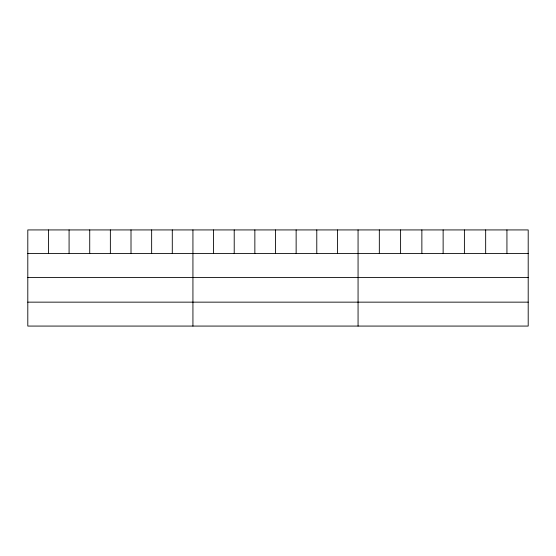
<?xml version="1.0" encoding="UTF-8"?>
<svg xmlns="http://www.w3.org/2000/svg" width="556" height="556" viewBox="0 0 556 556"><rect width="100%" height="100%" fill="white"/><g stroke="black" fill="none" stroke-linecap="round" stroke-linejoin="round"><path stroke-width="0.83" d="M528.2 253.585L528.2 326.073L27.8 326.073L27.8 229.927L528.2 229.927L528.2 253.585L27.8 253.585M27.8 277.507L528.2 277.507M27.8 302.151L528.2 302.151M506.933 229.927L506.933 253.585M485.666 229.927L485.666 253.585M464.399 229.927L464.399 253.585M443.132 229.927L443.132 253.585M421.865 229.927L421.865 253.585M400.598 229.927L400.598 253.585M379.331 229.927L379.331 253.585M358.064 229.927L358.064 326.073M337.422 229.927L337.422 253.585M316.781 229.927L316.781 253.585M296.139 229.927L296.139 253.585M275.498 229.927L275.498 253.585M254.856 229.927L254.856 253.585M234.215 229.927L234.215 253.585M213.573 229.927L213.573 253.585M192.932 229.927L192.932 326.073M172.29 229.927L172.29 253.585M151.649 229.927L151.649 253.585M131.007 229.927L131.007 253.585M110.366 229.927L110.366 253.585M89.724 229.927L89.724 253.585M69.083 229.927L69.083 253.585M48.441 229.927L48.441 253.585"/></g></svg>
